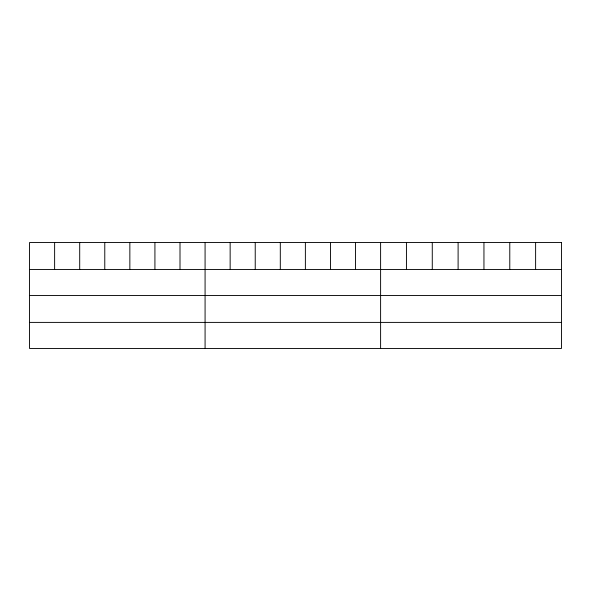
<?xml version="1.0" encoding="UTF-8"?>
<svg xmlns="http://www.w3.org/2000/svg" width="591" height="591" viewBox="0 0 591 591"><rect width="100%" height="100%" fill="white"/><g stroke="black" fill="none" stroke-linecap="round" stroke-linejoin="round"><path stroke-width="0.89" d="M29.55 269.452L561.45 269.452M29.55 295.53L561.45 295.53M29.55 322.398L561.45 322.398M535.616 242.524L535.616 269.452M509.782 242.524L509.782 269.452M483.948 242.524L483.948 269.452M458.106 242.524L458.106 269.452M432.272 242.524L432.272 269.452M406.438 242.524L406.438 269.452M380.604 242.524L380.604 348.476M355.531 242.524L355.531 269.452M330.45 242.524L330.45 269.452M305.377 242.524L305.377 269.452M280.304 242.524L280.304 269.452M255.231 242.524L255.231 269.452M230.15 242.524L230.15 269.452M205.077 242.524L205.077 348.476M180.004 242.524L180.004 269.452M154.923 242.524L154.923 269.452M129.85 242.524L129.85 269.452M104.777 242.524L104.777 269.452M79.704 242.524L79.704 269.452M54.623 242.524L54.623 269.452M561.45 242.524L29.55 242.524L29.55 348.476L561.45 348.476L561.45 242.524"/></g></svg>
